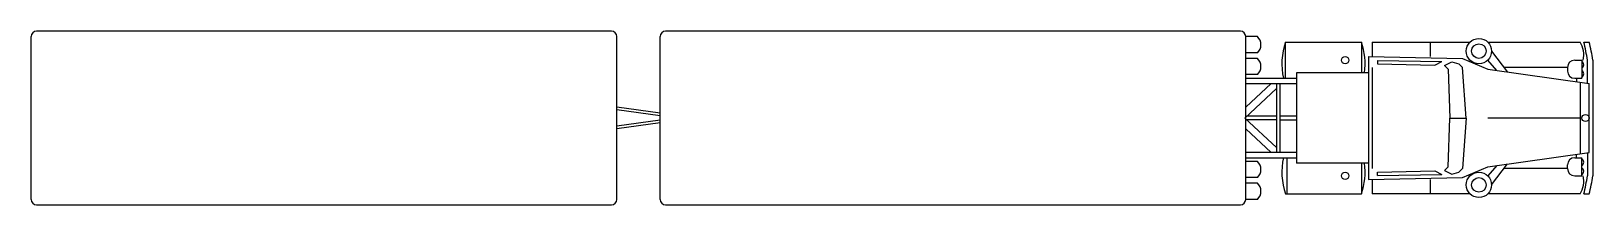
# Model space of a CAD drawing. Extents: x -21.9 to 0, y -1.2 to 1.2.
import ezdxf

# ---------------------------------------------------------------- set-up
doc = ezdxf.new("R2010")
doc.units = 0
doc.header["$LTSCALE"] = 1.2
doc.header["$MEASUREMENT"] = 0
doc.layers.get('0').update_dxf_attribs({"color": 3, "linetype": 'CONTINUOUS'})

msp = doc.modelspace()

# ---------------------------------------------------------------- linework, layer by layer
for p, q in [((-21.945, -1.143), (-21.945, 1.143)), ((-13.792, 1.219), (-21.869, 1.219)), ((-13.716, -1.143), (-13.716, 1.143)), ((-13.106, -1.143), (-13.106, 1.143)), ((-4.953, 1.219), (-13.03, 1.219)), ((-4.877, -1.143), (-4.877, 1.143)), ((-4.714, 1.143), (-4.877, 1.143)), ((-4.714, 0.914), (-4.877, 0.914)), ((-4.318, 0.559), (-4.318, 1.067)), ((-4.318, 1.067), (-3.251, 1.067)), ((-3.251, 1.067), (-3.251, 0.635)), ((-3.099, 1.067), (-3.099, 0.864)), ((-3.099, 1.067), (-1.725, 1.067)), ((-2.286, 1.067), (-2.286, 0.864)), ((-1.476, 1.067), (-0.178, 1.067)), ((-1.422, 0.94), (-1.197, 0.646)), ((-0.127, 1.067), (-0.051, 1.067)), ((-4.714, 0.838), (-4.877, 0.838)), ((-3.15, 0.864), (-3.15, -0.864)), ((-3.15, 0.864), (-1.829, 0.838)), ((-3.099, 0.711), (-3.099, -0.711)), ((-3.023, 0.81), (-2.122, 0.793)), ((-3.023, 0.81), (-3.023, 0.76)), ((-3.023, 0.76), (-2.22, 0.744)), ((-2.22, 0.744), (-2.122, 0.793)), ((-2.083, 0.737), (-1.981, 0.787)), ((-2.083, 0.737), (-2.032, 0.686)), ((-2.032, 0.686), (-2.007, 0)), ((-1.981, 0.787), (-1.88, 0.762)), ((-1.88, 0.762), (-1.829, 0.711)), ((-1.829, 0.838), (-1.473, 0.686)), ((-1.778, 0), (-1.829, 0.711)), ((-1.349, 0.668), (-1.473, 0.813)), ((-1.473, 0.686), (-0.051, 0.483)), ((-0.356, 0.711), (-1.245, 0.711)), ((-0.356, 0.711), (-0.356, 0.66)), ((-0.254, 0.813), (-0.152, 0.813)), ((-0.152, 0.813), (-0.152, 0.559)), ((-0.076, 0.487), (-0.076, 0.813)), ((0, 0.813), (0, -0.813)), ((-4.714, 0.61), (-4.877, 0.61)), ((-4.877, 0.559), (-4.166, 0.559)), ((-4.877, 0.152), (-4.52, 0.483)), ((-4.877, 0.483), (-4.166, 0.483)), ((-4.445, 0.483), (-4.445, -0.483)), ((-4.394, -0.483), (-4.394, 0.483)), ((-3.15, 0.635), (-4.166, 0.635)), ((-4.166, 0.635), (-4.166, -0.635)), ((-0.254, 0.559), (-0.152, 0.559)), ((-0.229, 0.559), (-0.229, 0.512)), ((-0.178, 0.503), (-0.178, -0.503)), ((-0.051, -0.483), (-0.051, 0.483)), ((-4.891, 0), (-4.445, 0.413)), ((-13.106, 0.067), (-13.716, 0.151)), ((-13.106, 0.029), (-13.716, 0.113)), ((-4.445, -0.413), (-4.891, 0)), ((-4.445, 0.025), (-4.864, 0.025)), ((-4.166, 0.025), (-4.394, 0.025)), ((-2.032, -0.686), (-2.007, 0)), ((-2.007, 0), (-1.778, 0)), ((-2.007, 0), (-1.778, 0)), ((-1.778, 0), (-1.829, -0.711)), ((-0.178, 0), (-1.473, 0)), ((-13.106, -0.029), (-13.716, -0.113)), ((-13.106, -0.067), (-13.716, -0.151)), ((-4.52, -0.483), (-4.877, -0.152)), ((-4.445, -0.025), (-4.864, -0.025)), ((-4.394, -0.025), (-4.166, -0.025)), ((-4.166, -0.483), (-4.877, -0.483)), ((-4.877, -0.559), (-4.166, -0.559)), ((-4.714, -0.61), (-4.877, -0.61)), ((-4.293, -1.067), (-4.293, -0.559)), ((-3.15, -0.635), (-4.166, -0.635)), ((-3.251, -0.635), (-3.251, -1.067)), ((-1.473, -0.686), (-0.051, -0.483)), ((-1.422, -0.94), (-1.197, -0.646)), ((-0.254, -0.559), (-0.152, -0.559)), ((-0.229, -0.559), (-0.229, -0.512)), ((-0.152, -0.813), (-0.152, -0.559)), ((-0.076, -0.487), (-0.076, -0.813)), ((-4.714, -0.838), (-4.877, -0.838)), ((-3.15, -0.864), (-1.829, -0.838)), ((-3.099, -0.864), (-3.099, -1.067)), ((-3.023, -0.76), (-2.22, -0.744)), ((-3.023, -0.81), (-3.023, -0.76)), ((-3.023, -0.81), (-2.122, -0.793)), ((-2.286, -0.864), (-2.286, -1.067)), ((-2.22, -0.744), (-2.122, -0.793)), ((-2.083, -0.737), (-2.032, -0.686)), ((-2.083, -0.737), (-1.981, -0.787)), ((-1.981, -0.787), (-1.88, -0.762)), ((-1.88, -0.762), (-1.829, -0.711)), ((-1.829, -0.838), (-1.473, -0.686)), ((-1.349, -0.668), (-1.473, -0.813)), ((-0.356, -0.711), (-1.245, -0.711)), ((-0.356, -0.711), (-0.356, -0.66)), ((-0.254, -0.813), (-0.152, -0.813)), ((-4.714, -0.914), (-4.877, -0.914)), ((-4.318, -1.067), (-3.251, -1.067)), ((-1.725, -1.067), (-3.099, -1.067)), ((-0.178, -1.067), (-1.476, -1.067)), ((-0.127, -1.067), (-0.051, -1.067)), ((-21.869, -1.219), (-13.792, -1.219)), ((-13.03, -1.219), (-4.953, -1.219)), ((-4.714, -1.143), (-4.877, -1.143))]:
    msp.add_line(p, q)
for centre, radius in [((-1.6, 0.94), 0.178), ((-1.6, 0.94), 0.102), ((-3.48, 0.813), 0.0508), ((-0.102, 0), 0.0508), ((-3.48, -0.813), 0.0508), ((-1.6, -0.94), 0.178), ((-1.6, -0.94), 0.102)]:
    msp.add_circle(centre, radius)
for centre, radius, start, end in [((-21.869, 1.143), 0.0762, 90, 180), ((-13.792, 1.143), 0.0762, 0, 90), ((-13.03, 1.143), 0.0762, 90, 180), ((-4.953, 1.143), 0.0762, 0, 90), ((-4.817, 1.029), 0.154, 312.075, 47.925), ((-3.429, 0.762), 0.94, 161.0754, 192.4869), ((-4.14, 0.762), 0.94, 352.2336, 18.9246), ((-0.464, 0.889), 0.337, 346.9139, 31.8908), ((-1.689, 0.622), 1.624, 6.736, 15.8839), ((-1.613, 0.622), 1.624, 6.736, 15.8839), ((-4.817, 0.724), 0.154, 312.075, 47.925), ((-0.254, 0.711), 0.102, 90, 180), ((-0.254, 0.66), 0.102, 180, 270), ((-0.191, 0.749), 0.0635, 306.8699, 53.1301), ((-0.191, 0.622), 0.0635, 306.8699, 53.1301), ((-4.817, -0.724), 0.154, 312.075, 47.925), ((-3.429, -0.762), 0.94, 167.5131, 198.9246), ((-4.14, -0.762), 0.94, 341.0754, 7.7664), ((-0.254, -0.66), 0.102, 90, 180), ((-0.191, -0.622), 0.0635, 306.8699, 53.1301), ((-0.254, -0.711), 0.102, 180, 270), ((-0.464, -0.889), 0.337, 328.1092, 13.0861), ((-0.191, -0.749), 0.0635, 306.8699, 53.1301), ((-1.689, -0.622), 1.624, 344.1161, 353.264), ((-1.613, -0.622), 1.624, 344.1161, 353.264), ((-4.817, -1.029), 0.154, 312.075, 47.925), ((-21.869, -1.143), 0.0762, 180, 270), ((-13.792, -1.143), 0.0762, 270, 0), ((-13.03, -1.143), 0.0762, 180, 270), ((-4.953, -1.143), 0.0762, 270, 0)]:
    msp.add_arc(centre, radius, start, end)

doc.saveas('drawing.dxf')
